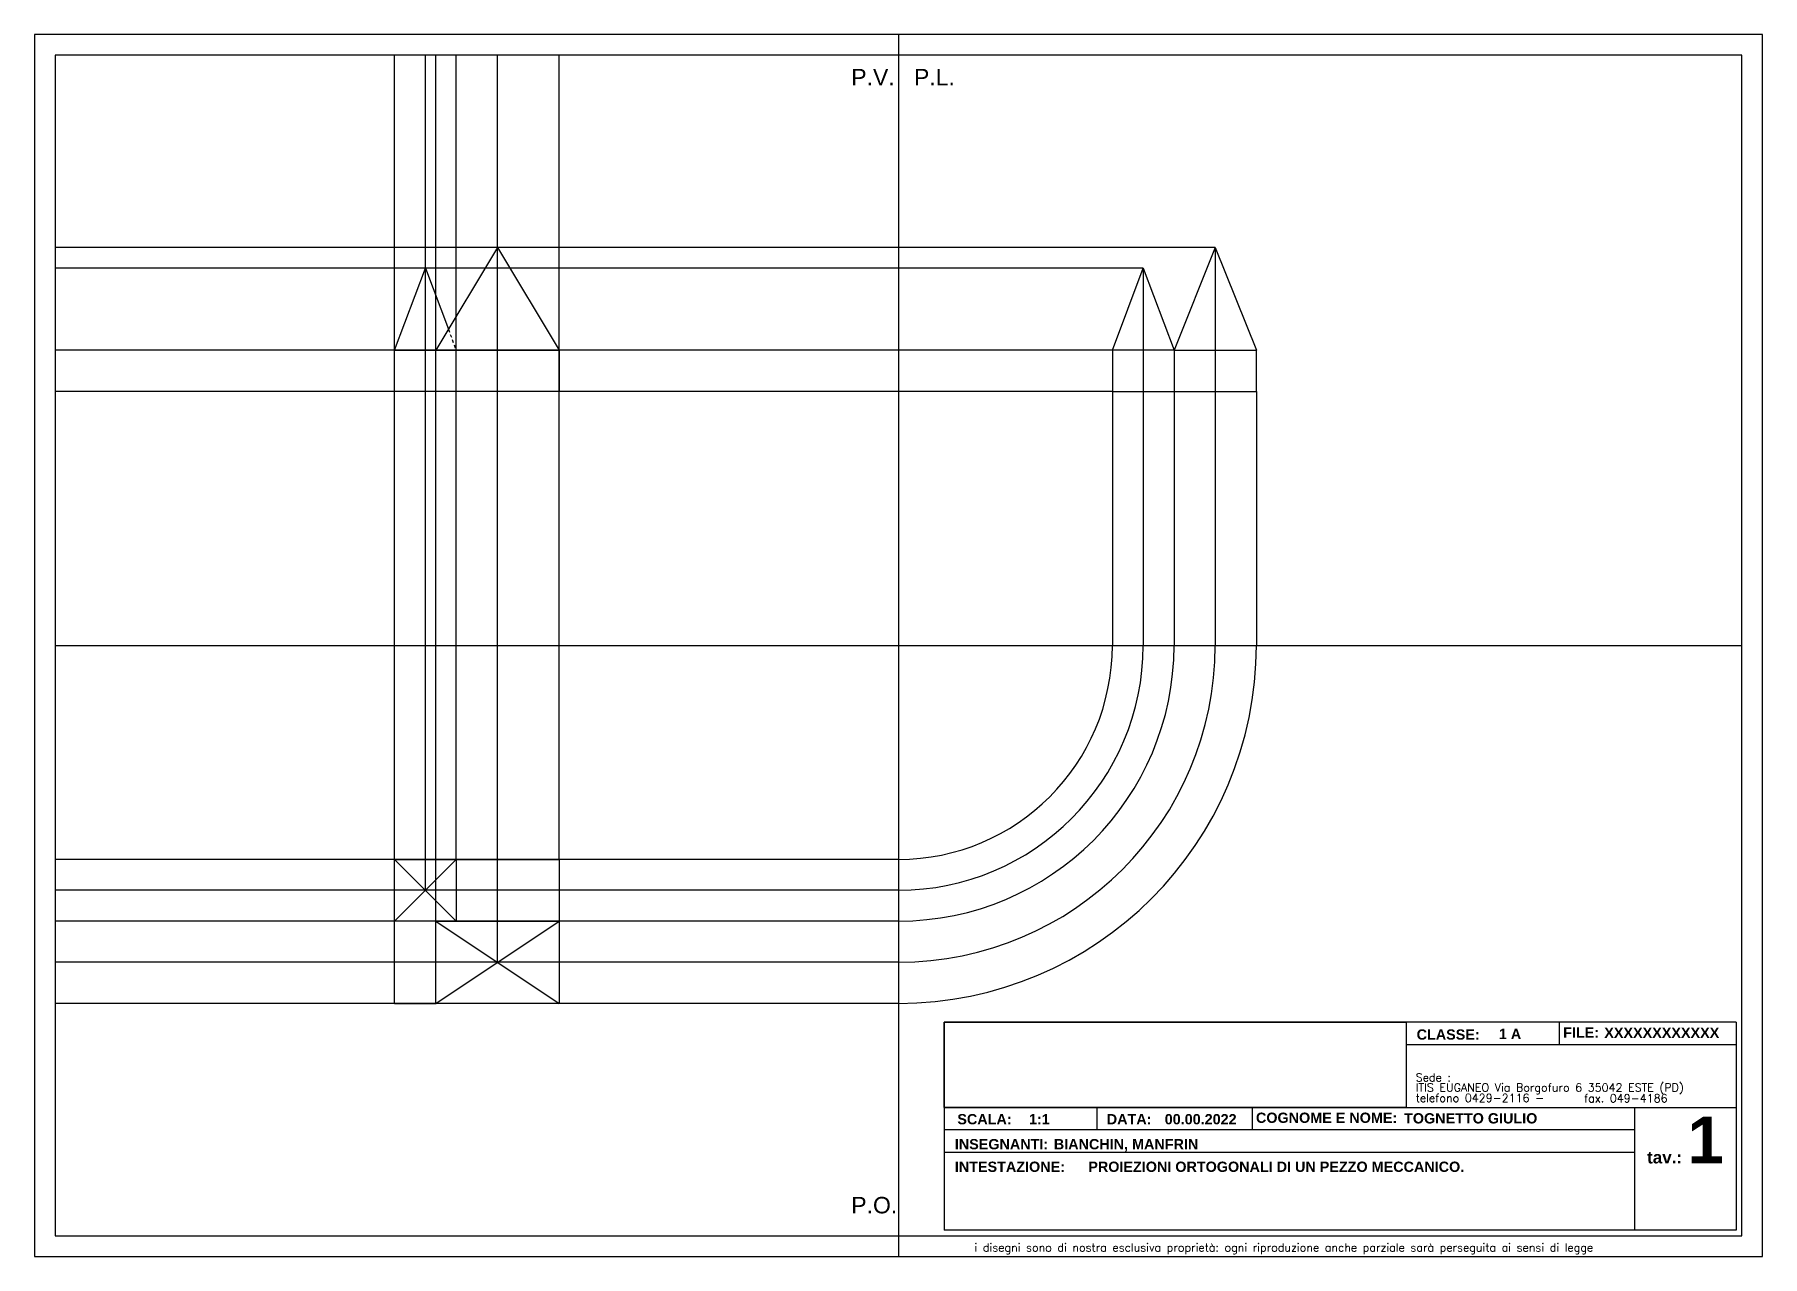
# Model space of a CAD drawing. Extents: x -213 to 981, y -383 to -83.
# Drawn here: x -212.6 to 207.4, y -382.8 to -85.8 of the extents above; entities that cross this region are included whole.
import ezdxf

# ---------------------------------------------------------------- set-up
doc = ezdxf.new("R2010")
doc.units = 0
doc.linetypes.add('JIS_02_0.7', pattern=[1.35, 0.75, -0.6])
doc.layers.get('0').update_dxf_attribs({"linetype": 'CONTINUOUS'})
for name, color, linetype in [('Assi', 30, 'CONTINUOUS'), ('Linea Costruzione', 255, 'CONTINUOUS'), ('testo', 2, 'CONTINUOUS')]:
    doc.layers.add(name, color=color, linetype=linetype)
doc.layers.add('linea proiezione', color=7, linetype='CONTINUOUS', transparency=0.6)
doc.layers.add('linea tratteggio', color=255, linetype='JIS_02_0.7', transparency=0.3)
doc.styles.add('QUOTE', font='arial.ttf')
doc.styles.add('ROMANS', font='ROMANS.SHX', dxfattribs={"width": 0.65, "height": 8})
doc.styles.add('SANSSERIFBOLD', font='sasb____.pfb', dxfattribs={"height": 3})
picture_1 = doc.add_image_def('image1.jpg', size_in_pixel=(2000, 368))

msp = doc.modelspace()

# ---------------------------------------------------------------- linework, layer by layer
for p, q in [((-2.64, -85.76), (-2.64, -90.76)), ((8.44, -325.84), (8.44, -376.37)), ((200.95, -325.84), (8.44, -325.84)), ((120.79, -325.84), (120.79, -346.52)), ((157.94, -325.84), (157.94, -331.34)), ((200.95, -325.84), (200.95, -376.37)), ((200.95, -331.34), (120.79, -331.34)), ((8.44, -346.52), (200.95, -346.52)), ((45.6, -346.52), (45.6, -352.01)), ((83.29, -346.52), (83.29, -352.01)), ((176.27, -346.52), (176.27, -376.37)), ((176.27, -352.01), (8.44, -352.01)), ((176.27, -357.5), (8.44, -357.5)), ((-2.64, -377.76), (-2.64, -382.76)), ((200.95, -376.37), (8.44, -376.37))]:
    msp.add_line(p, q)
at = {"color": 1}
msp.add_line((200.95, -376.37), (200.95, -376.37), dxfattribs=at)
for points in [[(-212.64, -382.76), (207.36, -382.76), (207.36, -85.76), (-212.64, -85.76)], [(-207.64, -377.76), (202.36, -377.76), (202.36, -90.76), (-207.64, -90.76)]]:
    msp.add_lwpolyline(points, close=True)
at = {"layer": 'Assi'}
for p, q in [((-2.64, -90.76), (-2.64, -377.76)), ((-207.64, -234.26), (202.36, -234.26))]:
    msp.add_line(p, q, dxfattribs=at)
at = {"layer": 'Linea Costruzione'}
for p, q in [((-100.14, -137.51), (-115.14, -162.51)), ((-100.14, -137.51), (-85.14, -162.51)), ((74.34, -137.51), (64.34, -162.51)), ((74.34, -137.51), (84.34, -162.51)), ((-125.14, -162.51), (-117.64, -142.51)), ((-117.64, -142.51), (-112.06, -157.38)), ((49.34, -162.51), (56.84, -142.51)), ((56.84, -142.51), (64.34, -162.51)), ((-125.14, -162.51), (-85.14, -162.51)), ((-125.14, -172.51), (-125.14, -162.51)), ((-85.14, -162.51), (-85.14, -172.51)), ((56.84, -162.51), (49.34, -162.51)), ((49.34, -162.51), (49.34, -172.51)), ((64.34, -162.51), (56.84, -162.51)), ((64.34, -162.51), (84.34, -162.51)), ((84.34, -172.51), (84.34, -162.51)), ((-85.14, -172.51), (-125.14, -172.51)), ((49.34, -172.51), (84.34, -172.51)), ((-125.14, -321.24), (-125.14, -286.24)), ((-125.14, -286.24), (-110.14, -286.24)), ((-125.14, -286.24), (-110.14, -301.24)), ((-125.14, -301.24), (-110.14, -286.24)), ((-110.14, -286.24), (-110.14, -301.24)), ((-110.14, -286.24), (-105.14, -286.24)), ((-105.14, -286.24), (-85.14, -286.24)), ((-85.14, -286.24), (-85.14, -321.24)), ((-110.14, -301.24), (-125.14, -301.24)), ((-115.14, -321.24), (-115.14, -301.24)), ((-115.14, -301.24), (-85.14, -301.24)), ((-115.14, -301.24), (-85.14, -321.24)), ((-115.14, -321.24), (-85.14, -301.24)), ((-125.14, -321.24), (-115.14, -321.24)), ((-85.14, -321.24), (-115.14, -321.24))]:
    msp.add_line(p, q, dxfattribs=at)
at = {"layer": 'linea proiezione'}
for p, q in [((-125.14, -286.24), (-125.14, -90.76)), ((-117.64, -293.74), (-117.64, -90.76)), ((-115.14, -301.24), (-115.14, -90.76)), ((-110.14, -286.24), (-110.14, -90.76)), ((-100.14, -311.24), (-100.14, -90.76)), ((-85.14, -286.24), (-85.14, -90.76)), ((-2.64, -137.51), (-207.64, -137.51)), ((74.34, -137.51), (-2.64, -137.51)), ((74.34, -137.51), (74.34, -234.26)), ((-2.64, -142.51), (-207.64, -142.51)), ((56.84, -142.51), (-2.64, -142.51)), ((56.84, -142.51), (56.84, -234.26)), ((-2.64, -162.51), (-207.64, -162.51)), ((49.34, -162.51), (-2.64, -162.51)), ((64.34, -162.51), (64.34, -234.26)), ((-2.64, -172.51), (-207.64, -172.51)), ((49.34, -172.51), (-2.64, -172.51)), ((49.34, -172.51), (49.34, -234.26)), ((84.34, -172.51), (84.34, -234.26)), ((-2.64, -286.24), (-207.64, -286.24)), ((-2.64, -293.74), (-207.64, -293.74)), ((-2.64, -301.24), (-207.64, -301.24)), ((-2.64, -311.24), (-207.64, -311.24)), ((-2.64, -321.24), (-207.64, -321.24))]:
    msp.add_line(p, q, dxfattribs=at)
for radius in [51.98, 59.48, 66.98, 76.98, 86.98]:
    msp.add_arc((-2.64, -234.26), radius, 270, 0, dxfattribs=at)
at = {"layer": 'linea tratteggio'}
msp.add_line((-112.06, -157.38), (-110.14, -162.51), dxfattribs=at)

# ---------------------------------------------------------------- texts
at = {"layer": 'testo'}
for s, height, style, p in [('CLASSE:', 2.5, 'SANSSERIFBOLD', (123.3, -330.07)), ('1 A', 2.5, 'SANSSERIFBOLD', (143.29, -329.92)), ('FILE:', 2.5, 'SANSSERIFBOLD', (158.92, -329.57)), ('XXXXXXXXXXXX', 2.5, 'SANSSERIFBOLD', (168.92, -329.65)), ('Sede : ', 1.974, 'ROMANS', (123.08, -340.23)), ('telefono 0429-2116 -  ', 1.9745, 'ROMANS', (123.08, -345.23)), ('ITIS EUGANEO Via Borgofuro 6 35042 ESTE (PD)', 1.9745, 'ROMANS', (123.08, -342.69)), ('fax. 049-4186', 1.9745, 'ROMANS', (163.99, -345.31)), ('SCALA:', 2.5, 'SANSSERIFBOLD', (11.66, -350.65)), ('1:1', 2.5, 'SANSSERIFBOLD', (29.09, -350.65)), ('DATA:', 2.5, 'SANSSERIFBOLD', (47.99, -350.65)), ('00.00.2022', 2.5, 'SANSSERIFBOLD', (62.07, -350.65)), ('COGNOME E NOME:', 2.5, 'SANSSERIFBOLD', (84.25, -350.3)), ('TOGNETTO GIULIO', 2.5, 'SANSSERIFBOLD', (120.25, -350.44)), ('1', 11.37, 'SANSSERIFBOLD', (189.15, -360.13)), ('INSEGNANTI: ', 2.5, 'SANSSERIFBOLD', (11.05, -356.72)), ('BIANCHIN, MANFRIN', 2.5, 'SANSSERIFBOLD', (35.12, -356.72)), ('INTESTAZIONE: ', 2.5, 'SANSSERIFBOLD', (11.05, -362.21)), ('PROIEZIONI ORTOGONALI DI UN PEZZO MECCANICO.', 2.5, 'SANSSERIFBOLD', (43.5, -362.21)), ('tav.:', 2.962, 'SANSSERIFBOLD', (179.33, -360.15)), ('i disegni sono di nostra esclusiva proprietà: ogni riproduzione anche parziale sarà perseguita ai sensi di legge', 1.9745, 'ROMANS', (15.85, -381.58))]:
    msp.add_text(s, height=height, dxfattribs=dict(at, style=style)).set_placement(p)
at = {"layer": 'testo', "char_height": 4, "attachment_point": 1, "style": 'QUOTE'}
for s, insert in [('P.V.', (-14.12, -94.11)), ('P.L.', (1.13, -94.11)), ('P.O.', (-14.12, -368.29))]:
    msp.add_mtext_dynamic_manual_height_columns(s, width=52.4837, gutter_width=12.5, heights=[0], dxfattribs=dict(at, insert=insert))

# ---------------------------------------------------------------- pictures from other files: only their frames are drawn
image = msp.add_image(picture_1, insert=(8.44, -346.52), size_in_units=(112.35, 20.67))
image.dxf.flags = 7

doc.saveas('drawing.dxf')
